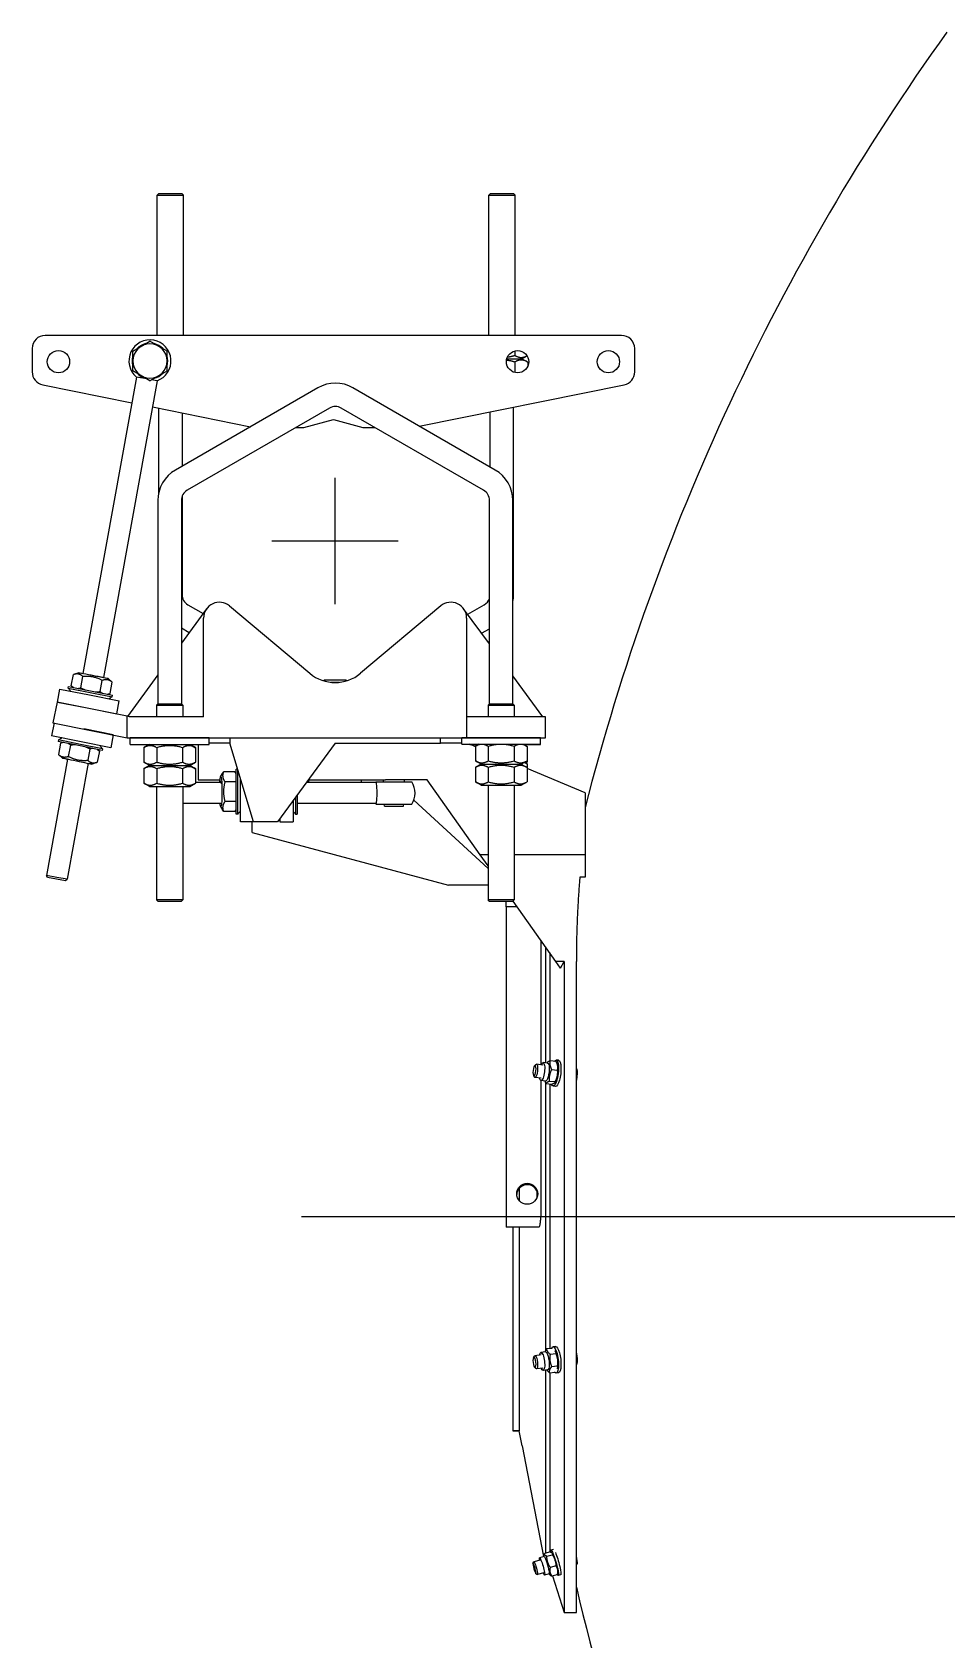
# Model space of a CAD drawing. Header units: millimetres. Extents: x -139278 to 641613, y -260926 to 217780.
# Drawn here: x 50209 to 50557, y 16317 to 16929 of the extents above; entities that cross this region are included whole.
import ezdxf

# ---------------------------------------------------------------- set-up
doc = ezdxf.new("R2010")
doc.units = ezdxf.units.MM

# ---------------------------------------------------------------- blocks, each defined once
blk = doc.blocks.new('AUDIT_I_060125130955-2')
at = {"ltscale": 0.2}
for centre, major_axis, ratio, start_param, end_param in [((83.42, 388.49), (-1.1, -3.85), 0.113311, 0.19884, 0.277757), ((83.42, 311.38), (-0.47, -3.97), 0.273557, 0.515079, 0.54098), ((-98.04, 83.72), (3.92, 0.79), 0.004904, 2.813415, 5.266714), ((-91.84, 51.25), (-3.92, -0.77), 0.004904, 2.900003, 5.547919)]:
    blk.add_ellipse(centre, major_axis=major_axis, ratio=ratio, start_param=start_param, end_param=end_param, dxfattribs=at)

msp = doc.modelspace()

# ---------------------------------------------------------------- linework, layer by layer
for p, q in [((50257.256, 16867.062), (50256.756, 16866.562)), ((50256.756, 16866.562), (50266.756, 16866.562)), ((50256.756, 16813.26), (50256.756, 16866.562)), ((50266.256, 16867.062), (50257.256, 16867.062)), ((50266.256, 16867.062), (50266.756, 16866.562)), ((50266.756, 16813.26), (50266.756, 16866.562)), ((50383.256, 16867.062), (50382.756, 16866.562)), ((50382.756, 16866.562), (50392.756, 16866.562)), ((50382.756, 16813.26), (50382.756, 16866.562)), ((50392.256, 16867.062), (50383.256, 16867.062)), ((50392.256, 16867.062), (50392.756, 16866.562)), ((50392.756, 16813.26), (50392.756, 16866.562)), ((50433.239, 16813.26), (50214.239, 16813.26)), ((50209.239, 16808.26), (50209.239, 16799.354)), ((50247.508, 16807.298), (50254.008, 16811.049)), ((50247.508, 16803.542), (50247.508, 16807.298)), ((50260.508, 16807.298), (50254.008, 16811.049)), ((50260.508, 16803.542), (50260.508, 16807.298)), ((50392.664, 16807.372), (50392.664, 16805.647)), ((50438.239, 16799.354), (50438.239, 16808.26)), ((50247.508, 16799.785), (50247.508, 16803.542)), ((50260.508, 16799.785), (50260.508, 16803.542)), ((50389.644, 16804.396), (50395.406, 16804.396)), ((50389.644, 16804.396), (50395.406, 16804.396)), ((50392.664, 16803.145), (50392.664, 16799.148)), ((50395.406, 16804.396), (50397.342, 16805.514)), ((50395.406, 16804.396), (50397.573, 16803.145)), ((50397.573, 16803.145), (50397.573, 16801.426)), ((50213.253, 16794.453), (50247.075, 16787.648)), ((50248.841, 16797.434), (50228.496, 16684.71)), ((50256.714, 16796.013), (50236.346, 16683.162)), ((50254.008, 16796.034), (50247.508, 16799.785)), ((50252.829, 16796.714), (50248.841, 16797.434)), ((50254.008, 16796.034), (50260.508, 16799.785)), ((50256.714, 16796.013), (50254.625, 16796.39)), ((50356.36, 16778.787), (50434.225, 16794.453)), ((50317.821, 16793.33), (50263.721, 16762.095)), ((50385.271, 16762.095), (50331.171, 16793.33)), ((50254.919, 16786.07), (50292.242, 16778.561)), ((50257.306, 16785.59), (50257.306, 16753.153)), ((50266.206, 16783.799), (50266.206, 16763.53)), ((50322.271, 16785.622), (50268.171, 16754.388)), ((50380.821, 16754.388), (50326.721, 16785.622)), ((50383.306, 16763.23), (50383.306, 16784.208)), ((50392.206, 16714.747), (50392.206, 16785.999)), ((50309.52, 16778.26), (50312.543, 16778.26)), ((50312.543, 16778.26), (50323.739, 16781.26)), ((50323.739, 16781.26), (50334.935, 16778.26)), ((50334.935, 16778.26), (50339.473, 16778.26)), ((50324.38, 16711.146), (50324.38, 16759.181)), ((50266.206, 16752.031), (50266.206, 16714.747)), ((50257.046, 16750.534), (50257.046, 16673.218)), ((50265.946, 16750.534), (50265.946, 16673.218)), ((50383.046, 16673.218), (50383.046, 16750.534)), ((50391.946, 16673.218), (50391.946, 16750.534)), ((50300.363, 16735.164), (50348.397, 16735.164)), ((50275.545, 16709.366), (50265.946, 16696.303)), ((50268.431, 16710.893), (50274.213, 16707.554)), ((50284.237, 16710.41), (50314.738, 16684.816)), ((50364.523, 16710.41), (50334.022, 16684.816)), ((50383.046, 16695.987), (50373.215, 16709.366)), ((50374.77, 16707.25), (50381.081, 16710.893)), ((50274.38, 16668.314), (50274.38, 16705.814)), ((50374.38, 16705.814), (50374.38, 16660.314)), ((50265.946, 16702.05), (50268.911, 16700.338)), ((50380.072, 16700.034), (50383.046, 16701.751)), ((50224.123, 16680.038), (50224.963, 16684.311)), ((50226.992, 16685.005), (50224.999, 16684.323)), ((50257.046, 16684.191), (50245.484, 16668.455)), ((50218.838, 16673.902), (50219.806, 16678.807)), ((50219.806, 16678.807), (50231.088, 16676.581)), ((50222.943, 16679.207), (50223.059, 16679.796)), ((50222.943, 16679.207), (50231.282, 16677.562)), ((50223.059, 16679.796), (50231.398, 16678.151)), ((50224.789, 16679.455), (50224.213, 16679.958)), ((50227.695, 16679.303), (50228.535, 16683.576)), ((50231.398, 16678.151), (50239.737, 16676.506)), ((50235.061, 16677.855), (50235.901, 16682.128)), ((50238.079, 16682.826), (50239.605, 16681.495)), ((50238.854, 16677.141), (50239.694, 16681.415)), ((50320.3, 16682.314), (50319.959, 16681.973)), ((50320.3, 16682.314), (50328.46, 16682.314)), ((50322.77, 16681.394), (50325.99, 16681.394)), ((50328.46, 16682.314), (50328.8, 16681.973)), ((50403.38, 16668.314), (50391.946, 16683.874)), ((50218.741, 16673.872), (50217.153, 16666.031)), ((50245.38, 16668.476), (50218.741, 16673.872)), ((50218.838, 16673.902), (50230.121, 16671.676)), ((50226.28, 16672.433), (50226.265, 16672.348)), ((50231.088, 16676.581), (50242.371, 16674.355)), ((50231.282, 16677.562), (50239.621, 16675.917)), ((50237.999, 16676.849), (50238.818, 16677.129)), ((50239.621, 16675.917), (50239.737, 16676.506)), ((50241.403, 16669.45), (50242.371, 16674.355)), ((50257.046, 16673.218), (50256.496, 16672.668)), ((50256.496, 16672.668), (50266.496, 16672.668)), ((50256.496, 16672.668), (50256.496, 16668.314)), ((50257.046, 16673.218), (50265.946, 16673.218)), ((50265.946, 16673.218), (50266.496, 16672.668)), ((50266.496, 16672.668), (50266.496, 16668.314)), ((50383.046, 16673.218), (50382.496, 16672.668)), ((50382.496, 16672.668), (50382.496, 16668.314)), ((50382.496, 16672.668), (50392.496, 16672.668)), ((50383.046, 16673.218), (50391.946, 16673.218)), ((50391.946, 16673.218), (50392.496, 16672.668)), ((50392.496, 16672.668), (50392.496, 16668.314)), ((50217.545, 16665.951), (50216.552, 16661.052)), ((50217.153, 16666.031), (50245.38, 16660.314)), ((50230.121, 16671.676), (50241.403, 16669.45)), ((50234.13, 16670.885), (50234.107, 16670.759)), ((50246.182, 16668.314), (50245.38, 16668.476)), ((50245.38, 16660.314), (50245.38, 16668.476)), ((50274.38, 16668.314), (50246.182, 16668.314)), ((50382.38, 16668.314), (50374.38, 16668.314)), ((50404.38, 16668.314), (50382.38, 16668.314)), ((50404.38, 16660.314), (50404.38, 16668.314)), ((50227.823, 16658.768), (50216.552, 16661.052)), ((50240.087, 16661.385), (50228.816, 16663.669)), ((50232.686, 16662.885), (50232.686, 16662.884)), ((50240.087, 16661.385), (50239.094, 16656.484)), ((50245.38, 16660.314), (50374.38, 16660.314)), ((50246.496, 16660.289), (50246.496, 16660.314)), ((50276.496, 16660.289), (50246.496, 16660.289)), ((50246.496, 16657.789), (50246.496, 16660.289)), ((50256.496, 16660.314), (50256.496, 16660.289)), ((50266.496, 16660.314), (50266.496, 16660.289)), ((50276.496, 16660.289), (50276.496, 16660.314)), ((50276.496, 16657.789), (50276.496, 16660.289)), ((50284.38, 16660.314), (50284.38, 16658.314)), ((50364.38, 16658.314), (50364.38, 16660.314)), ((50372.496, 16657.814), (50372.496, 16660.314)), ((50402.496, 16660.314), (50372.496, 16660.314)), ((50374.38, 16660.314), (50382.38, 16660.314)), ((50382.38, 16660.314), (50404.38, 16660.314)), ((50382.496, 16660.314), (50382.496, 16660.314)), ((50392.496, 16660.314), (50392.496, 16660.314)), ((50402.496, 16657.814), (50402.496, 16660.314)), ((50219.294, 16659.476), (50219.175, 16658.888)), ((50227.506, 16657.2), (50219.175, 16658.888)), ((50220.055, 16658.248), (50219.193, 16653.979)), ((50220.8, 16652.559), (50219.282, 16653.899)), ((50227.625, 16657.788), (50219.294, 16659.476)), ((50220.912, 16658.536), (50220.091, 16658.26)), ((50223.844, 16657.515), (50222.982, 16653.246)), ((50235.836, 16655.512), (50227.506, 16657.2)), ((50235.955, 16656.1), (50227.625, 16657.788)), ((50239.094, 16656.484), (50227.823, 16658.768)), ((50231.202, 16656.029), (50230.34, 16651.76)), ((50234.77, 16655.276), (50233.909, 16651.007)), ((50234.107, 16655.862), (50234.681, 16655.356)), ((50235.955, 16656.1), (50235.836, 16655.512)), ((50246.496, 16657.789), (50276.496, 16657.789)), ((50253.846, 16657.789), (50251.679, 16656.538)), ((50253.739, 16657.789), (50251.679, 16656.599)), ((50251.679, 16656.599), (50251.679, 16656.538)), ((50251.679, 16656.538), (50251.679, 16651.041)), ((50256.587, 16656.538), (50256.587, 16651.041)), ((50266.405, 16656.538), (50266.405, 16651.041)), ((50269.146, 16657.789), (50271.314, 16656.538)), ((50269.253, 16657.789), (50271.314, 16656.599)), ((50271.314, 16656.599), (50271.314, 16656.538)), ((50271.314, 16656.538), (50271.314, 16651.041)), ((50272.38, 16657.789), (50272.38, 16644.314)), ((50284.38, 16658.314), (50276.496, 16658.314)), ((50293.38, 16628.314), (50284.38, 16658.314)), ((50324.38, 16658.314), (50302.463, 16628.314)), ((50324.38, 16658.314), (50364.38, 16658.314)), ((50372.496, 16658.314), (50364.38, 16658.314)), ((50372.496, 16657.814), (50402.496, 16657.814)), ((50377.679, 16656.921), (50375.565, 16657.814)), ((50375.572, 16657.811), (50379.029, 16657.811)), ((50379.034, 16657.814), (50377.679, 16657.031)), ((50377.679, 16657.031), (50377.679, 16651.534)), ((50382.587, 16657.031), (50382.587, 16651.534)), ((50392.405, 16657.031), (50392.405, 16651.534)), ((50395.958, 16657.814), (50397.314, 16657.031)), ((50395.963, 16657.811), (50402.496, 16657.811)), ((50397.314, 16657.031), (50397.314, 16651.534)), ((50402.496, 16657.811), (50402.496, 16657.814)), ((50222.628, 16652.197), (50214.637, 16607.924)), ((50230.47, 16650.607), (50222.51, 16606.503)), ((50231.876, 16650.323), (50233.872, 16650.995)), ((50253.846, 16649.789), (50251.679, 16651.041)), ((50253.814, 16649.808), (50251.679, 16648.575)), ((50253.846, 16649.789), (50251.679, 16648.538)), ((50251.679, 16648.575), (50251.679, 16648.538)), ((50251.679, 16648.538), (50251.679, 16643.041)), ((50253.846, 16649.789), (50269.146, 16649.789)), ((50253.846, 16649.789), (50269.146, 16649.789)), ((50256.587, 16648.538), (50256.587, 16643.041)), ((50266.405, 16648.538), (50266.405, 16643.041)), ((50269.146, 16649.789), (50271.314, 16651.041)), ((50269.146, 16649.789), (50271.314, 16648.538)), ((50269.178, 16649.808), (50271.314, 16648.575)), ((50271.314, 16648.575), (50271.314, 16648.538)), ((50271.314, 16648.538), (50271.314, 16643.041)), ((50286.78, 16639.814), (50286.78, 16648.314)), ((50287.38, 16648.314), (50286.78, 16648.314)), ((50287.38, 16639.814), (50287.38, 16648.314)), ((50379.846, 16650.282), (50377.679, 16651.534)), ((50379.846, 16650.282), (50377.679, 16649.031)), ((50377.679, 16649.031), (50377.679, 16643.534)), ((50379.846, 16650.282), (50395.146, 16650.282)), ((50379.846, 16650.282), (50395.146, 16650.282)), ((50382.587, 16649.031), (50382.587, 16643.534)), ((50392.405, 16649.031), (50392.405, 16643.534)), ((50395.146, 16650.282), (50397.314, 16651.534)), ((50395.146, 16650.282), (50397.314, 16649.031)), ((50396.687, 16650.734), (50397.314, 16650.372)), ((50396.695, 16650.729), (50397.314, 16651.087)), ((50397.314, 16651.534), (50397.314, 16651.087)), ((50397.314, 16650.372), (50397.314, 16649.031)), ((50397.314, 16649.031), (50397.314, 16643.534)), ((50419.38, 16639.314), (50397.314, 16648.631)), ((50253.846, 16641.789), (50251.679, 16643.041)), ((50253.846, 16641.789), (50269.146, 16641.789)), ((50256.496, 16641.789), (50256.496, 16598.718)), ((50266.496, 16641.789), (50266.496, 16598.718)), ((50269.146, 16641.789), (50271.314, 16643.041)), ((50281.077, 16643.266), (50271.314, 16643.266)), ((50272.38, 16644.314), (50273.888, 16644.314)), ((50273.888, 16644.314), (50280.611, 16644.314)), ((50280.832, 16645.401), (50281.582, 16646.72)), ((50286.312, 16647.321), (50281.972, 16647.321)), ((50286.78, 16643.567), (50282.53, 16643.567)), ((50286.78, 16646.582), (50286.702, 16646.72)), ((50288.38, 16639.814), (50288.38, 16644.98)), ((50339.869, 16643.266), (50313.387, 16643.266)), ((50314.152, 16644.314), (50336.562, 16644.314)), ((50314.38, 16643.266), (50314.38, 16644.314)), ((50334.38, 16643.266), (50334.38, 16644.314)), ((50336.562, 16644.314), (50343.54, 16644.314)), ((50339.994, 16643.516), (50353.549, 16643.516)), ((50342.78, 16643.516), (50342.78, 16644.314)), ((50359.38, 16644.314), (50343.54, 16644.314)), ((50350.78, 16643.516), (50350.78, 16644.314)), ((50379.537, 16615.85), (50359.38, 16644.314)), ((50379.846, 16642.282), (50377.679, 16643.534)), ((50379.846, 16642.282), (50395.146, 16642.282)), ((50382.496, 16642.282), (50382.496, 16598.718)), ((50392.496, 16642.282), (50392.496, 16598.718)), ((50395.146, 16642.282), (50397.314, 16643.534)), ((50280.972, 16635.266), (50266.496, 16635.266)), ((50286.78, 16636.06), (50282.53, 16636.06)), ((50286.78, 16631.314), (50286.78, 16639.814)), ((50287.38, 16631.314), (50287.38, 16639.814)), ((50288.38, 16628.314), (50288.38, 16639.814)), ((50308.38, 16636.412), (50308.38, 16628.314)), ((50309.38, 16637.781), (50309.38, 16631.314)), ((50309.98, 16638.603), (50309.98, 16631.314)), ((50339.869, 16635.266), (50309.98, 16635.266)), ((50354.303, 16636.568), (50382.496, 16610.644)), ((50419.38, 16639.314), (50419.38, 16615.85)), ((50280.832, 16634.227), (50281.582, 16632.907)), ((50286.312, 16632.306), (50281.972, 16632.306)), ((50286.78, 16633.045), (50286.702, 16632.907)), ((50287.38, 16631.314), (50286.78, 16631.314)), ((50303.38, 16629.568), (50303.38, 16628.314)), ((50309.38, 16631.314), (50309.98, 16631.314)), ((50339.994, 16635.016), (50353.549, 16635.016)), ((50343.209, 16634.314), (50343.021, 16635.016)), ((50343.209, 16634.314), (50346.78, 16634.314)), ((50346.78, 16634.314), (50350.351, 16634.314)), ((50350.351, 16634.314), (50350.539, 16635.016)), ((50293.38, 16628.314), (50288.38, 16628.314)), ((50292.88, 16624.314), (50292.88, 16628.314)), ((50292.88, 16624.314), (50367.521, 16604.314)), ((50302.463, 16628.314), (50293.38, 16628.314)), ((50303.38, 16628.314), (50308.38, 16628.314)), ((50382.496, 16615.85), (50379.537, 16615.85)), ((50382.496, 16611.671), (50379.537, 16615.85)), ((50419.38, 16615.85), (50392.496, 16615.85)), ((50419.38, 16615.85), (50419.38, 16607.282)), ((50218.574, 16607.214), (50214.637, 16607.924)), ((50215.04, 16607.343), (50214.637, 16607.924)), ((50215.04, 16607.343), (50218.485, 16606.722)), ((50218.485, 16606.722), (50221.929, 16606.1)), ((50222.51, 16606.503), (50218.574, 16607.214)), ((50221.929, 16606.1), (50222.51, 16606.503)), ((50419.38, 16607.282), (50417.38, 16607.282)), ((50266.496, 16598.718), (50256.496, 16598.718)), ((50256.996, 16598.218), (50256.496, 16598.718)), ((50265.996, 16598.218), (50266.496, 16598.718)), ((50382.496, 16604.314), (50367.521, 16604.314)), ((50382.996, 16598.218), (50382.496, 16598.718)), ((50392.496, 16598.718), (50382.496, 16598.718)), ((50391.996, 16598.218), (50392.496, 16598.718)), ((50256.996, 16598.218), (50265.996, 16598.218)), ((50382.996, 16598.218), (50391.996, 16598.218)), ((50389.38, 16596.021), (50389.38, 16598.218)), ((50393.579, 16596.021), (50389.38, 16596.021)), ((50389.38, 16596.021), (50389.38, 16478.314)), ((50408.243, 16575.314), (50392.012, 16598.234)), ((50402.553, 16583.348), (50402.553, 16535.982)), ((50404.38, 16580.769), (50404.38, 16536.722)), ((50405.987, 16578.499), (50405.987, 16537.451)), ((50410.094, 16572.7), (50408.243, 16575.314)), ((50411.38, 16575.314), (50408.243, 16575.314)), ((50410.094, 16572.7), (50411.38, 16575.314)), ((50411.38, 16575.314), (50411.38, 16327.814)), ((50416.064, 16327.814), (50416.064, 16575.314)), ((50408.29, 16537.294), (50406.218, 16537.54)), ((50409.342, 16537.694), (50408.387, 16537.807)), ((50399.775, 16531.854), (50400.15, 16531.336)), ((50400.229, 16535.68), (50400.715, 16536.096)), ((50403.317, 16535.891), (50400.92, 16536.175)), ((50405.148, 16536.631), (50403.429, 16536.835)), ((50404.901, 16536.66), (50404.98, 16536.783)), ((50406.743, 16534.243), (50408.813, 16533.998)), ((50408.744, 16536.235), (50408.702, 16536.356)), ((50416.316, 16534.349), (50416.064, 16534.379)), ((50402.728, 16530.926), (50400.331, 16531.21)), ((50402.553, 16529.998), (50402.553, 16478.314)), ((50404.335, 16529.779), (50402.616, 16529.983)), ((50404.088, 16529.808), (50404.141, 16529.654)), ((50404.38, 16529.067), (50404.38, 16427.431)), ((50406.624, 16528.469), (50404.554, 16528.715)), ((50405.911, 16529.832), (50407.98, 16529.587)), ((50405.987, 16528.545), (50405.987, 16428.222)), ((50408.164, 16527.764), (50407.209, 16527.877)), ((50407.923, 16529.322), (50407.864, 16529.228)), ((50394.38, 16489.043), (50394.38, 16484.322)), ((50311.567, 16478.314), (51096.616, 16478.314)), ((50389.38, 16478.314), (50389.38, 16474.314)), ((50401.797, 16474.314), (50389.38, 16474.314)), ((50391.88, 16474.314), (50391.88, 16396.816)), ((50394.38, 16474.314), (50394.38, 16396.816)), ((50404.864, 16428.089), (50406.933, 16428.334)), ((50408.164, 16428.864), (50407.209, 16428.751)), ((50399.775, 16424.773), (50400.15, 16425.292)), ((50402.728, 16425.701), (50400.331, 16425.417)), ((50404.335, 16426.849), (50402.616, 16426.645)), ((50404.088, 16426.819), (50404.1, 16426.852)), ((50408.29, 16426.1), (50406.218, 16425.854)), ((50406.743, 16421.266), (50408.813, 16421.512)), ((50407.923, 16427.306), (50407.923, 16427.307)), ((50416.316, 16422.278), (50416.064, 16422.248)), ((50400.229, 16420.948), (50400.715, 16420.532)), ((50403.317, 16420.736), (50400.92, 16420.452)), ((50405.148, 16419.997), (50403.429, 16419.793)), ((50404.38, 16419.906), (50404.38, 16350.352)), ((50404.901, 16419.968), (50404.92, 16419.937)), ((50405.911, 16418.91), (50407.98, 16419.155)), ((50405.987, 16418.919), (50405.987, 16350.812)), ((50409.342, 16418.933), (50408.387, 16418.82)), ((50408.744, 16420.392), (50408.743, 16420.39)), ((50391.88, 16396.816), (50391.88, 16396.816)), ((50391.88, 16396.816), (50394.38, 16396.816)), ((50394.38, 16396.816), (50391.88, 16396.816)), ((50394.38, 16396.814), (50394.38, 16396.816)), ((50395.477, 16391.114), (50394.38, 16396.816)), ((50395.476, 16391.114), (50403.566, 16349.047)), ((50395.477, 16391.114), (50395.476, 16391.114)), ((50403.792, 16349.112), (50402.073, 16348.62)), ((50403.754, 16349.101), (50404.01, 16350.176)), ((50406.101, 16350.845), (50404.03, 16350.252)), ((50404.864, 16349.172), (50406.933, 16349.765)), ((50407.343, 16351.741), (50406.422, 16351.477)), ((50406.805, 16350.465), (50406.795, 16350.475)), ((50399.582, 16346.394), (50399.911, 16346.995)), ((50402.334, 16347.706), (50399.937, 16347.02)), ((50400.682, 16342.556), (50401.278, 16342.22)), ((50403.711, 16342.9), (50401.314, 16342.213)), ((50405.692, 16342.479), (50403.972, 16341.986)), ((50405.654, 16342.468), (50406.05, 16342.076)), ((50406.05, 16342.076), (50406.093, 16342.034)), ((50408.29, 16345.493), (50406.218, 16344.899)), ((50406.743, 16341.707), (50408.813, 16342.299)), ((50408.964, 16342.926), (50408.833, 16342.374)), ((50410.13, 16342.137), (50409.175, 16341.864)), ((50416.47, 16346.554), (50416.064, 16346.437)), ((50406.954, 16341.767), (50411.38, 16327.814)), ((50411.38, 16327.814), (50416.064, 16327.814))]:
    msp.add_line(p, q)
for centre, radius in [((50219.239, 16803.26), 4.25), ((50393.739, 16803.26), 4.25), ((50428.239, 16803.26), 4.25), ((50397.38, 16486.96), 3.995)]:
    msp.add_circle(centre, radius)
for centre, radius, start, end in [((51273.155, 16414.979), 881.357, 144.360124, 165.627607), ((50214.239, 16808.26), 5, 90, 180), ((50433.239, 16808.26), 5, 0, 90), ((50254.008, 16803.542), 8, 289.769127, 229.769127), ((50254.008, 16803.542), 6.5, 0, 180), ((50254.008, 16803.542), 6.778, 103.604088, 136.370192), ((50254.008, 16803.542), 6.778, 43.629808, 76.395912), ((50254.008, 16803.542), 6.778, 163.541348, 196.458652), ((50254.008, 16803.542), 6.5, 180, 0), ((50254.008, 16803.542), 6.778, 343.541348, 16.458652), ((50214.239, 16799.354), 5, 180, 258.624885), ((50254.008, 16803.542), 6.778, 223.629808, 256.395912), ((50254.008, 16803.542), 6.778, 283.604088, 316.370192), ((50324.496, 16781.768), 13.35, 60, 120), ((50433.239, 16799.354), 5, 281.375115, 0), ((50324.496, 16781.768), 4.45, 60, 120), ((50270.396, 16750.534), 13.35, 120, 180), ((50378.596, 16750.534), 13.35, 0, 60), ((50270.396, 16750.534), 4.45, 120, 180), ((50378.596, 16750.534), 4.45, 0, 60), ((50270.656, 16714.747), 4.45, 180, 240), ((50378.856, 16714.747), 13.35, 348.686676, 0), ((50280.38, 16705.814), 6, 50, 180), ((50368.38, 16705.814), 6, 0, 130), ((50378.856, 16714.747), 4.45, 300, 340.340263), ((50324.38, 16696.307), 15, 230, 310), ((50232.922, 16685.873), 12, 213.740124, 220.951476), ((50232.922, 16685.873), 12, 296.727717, 303.939068), ((50225.942, 16649.486), 12, 116.432434, 123.643786), ((50225.942, 16649.486), 12, 33.444842, 40.656193), ((50346.772, 16639.266), 8, 147.910049, 150), ((50346.772, 16639.266), 8, 327.910049, 32.089951), ((50346.772, 16639.266), 8, 210, 212.089951), ((50278.909, 16639.814), 12, 314.900528, 322.111879), ((50317.851, 16639.814), 12, 217.888121, 225.099472), ((50397.382, 16486.388), 4.003, 24.852447, 175.756647), ((50398.775, 16486.831), 2.56, 28.974753, 29.598549), ((51264.089, 16536.753), 871.137, 193.228473, 215.725643)]:
    msp.add_arc(centre, radius, start, end)
at = {"extrusion": (0, 0, -1)}
for centre, major_axis, ratio, start_param, end_param in [((50232.535, 16683.915), (-5.544, 1.089), 0.0049037, 2.3286475, 7.0375111), ((50226.338, 16651.442), (-5.538, 1.118), 0.0049037, 5.4467722, 10.1533987), ((50280.904, 16639.814), (0, 5.65), 0.0857502, 5.3697717, 10.0600975), ((50280.904, 16639.814), (0, 4), 0.0857502, 5.753773, 7.0060908), ((50339.869, 16639.266), (0, 4), 0.0857502, 6.2831853, 9.424778), ((50407.798, 16532.842), (0.589, 4.965), 0.2735566, 5.8225508, 9.892412), ((50408.753, 16532.729), (0.589, 4.965), 0.2735566, 6.2831853, 9.424778), ((50400.626, 16533.693), (0.295, 2.483), 0.2735566, 5.9947996, 9.7131636), ((50403.022, 16533.409), (0.406, 3.426), 0.2735566, 5.5228975, 10.1850658), ((50404.742, 16533.205), (0.406, 3.426), 0.2735566, 0, 3.1415927), ((50407.798, 16532.842), (0.471, 3.972), 0.2735566, 0.7689148, 2.6265134), ((50407.798, 16532.842), (0.471, 3.972), 0.2735566, 0.5150793, 0.7689148), ((50397.38, 16486.4), (4, 0), 0.9975641, 5.8443461, 6.2124738), ((50407.798, 16423.785), (-0.589, 4.965), 0.2735566, 5.8904549, 9.8174726), ((50408.753, 16423.899), (-0.589, 4.965), 0.2735566, 6.2831853, 9.424778), ((50400.626, 16422.934), (-0.295, 2.483), 0.2735566, 5.9947996, 9.7131636), ((50403.022, 16423.219), (-0.406, 3.426), 0.2735566, 5.5228975, 10.1850658), ((50404.742, 16423.423), (-0.406, 3.426), 0.2735566, 6.2831853, 9.424778), ((50407.798, 16423.785), (-0.471, 3.972), 0.2735566, 0.5409803, 1.5872797), ((50407.798, 16423.785), (-0.471, 3.972), 0.2735566, 1.5872797, 2.6265134), ((50403.022, 16345.303), (-0.95, 3.317), 0.1133108, 5.5228975, 10.1850658), ((50404.742, 16345.795), (-0.95, 3.317), 0.1133108, 0, 3.1415927), ((50407.798, 16346.671), (-1.377, 4.807), 0.1133108, 5.9064436, 9.8841778), ((50407.798, 16346.671), (-1.377, 4.807), 0.1133108, 5.7602637, 5.9064436), ((50407.798, 16346.671), (-1.101, 3.845), 0.1133108, 0.2777568, 1.3258525), ((50408.753, 16346.944), (-1.377, 4.807), 0.1133108, 0.7535101, 3.1415927), ((50400.626, 16344.616), (-0.688, 2.403), 0.1133108, 6.1688913, 9.539072), ((50407.798, 16346.671), (-1.101, 3.845), 0.1133108, 1.3258525, 2.3721519), ((50407.798, 16346.671), (-1.101, 3.845), 0.1133108, 2.3721519, 2.9427526)]:
    msp.add_ellipse(centre, major_axis=major_axis, ratio=ratio, start_param=start_param, end_param=end_param, dxfattribs=at)
for centre, major_axis, ratio in [((50400.157, 16533.749), (0.237, 1.995), 0.2735566), ((50400.157, 16422.879), (-0.237, 1.995), 0.2735566), ((50400.157, 16344.482), (-0.553, 1.932), 0.1133108)]:
    msp.add_ellipse(centre, major_axis=major_axis, ratio=ratio, dxfattribs=at)
for points, weights in [([(50392.664, 16803.145), (50390.998, 16803.626), (50389.524, 16803.799)], [0.938130249786, 0.982836848238, 1]), ([(50389.879, 16805.039), (50391.193, 16805.223), (50392.664, 16805.647)], [1, 0.981897320422, 0.942462210624]), ([(50392.664, 16805.647), (50395.029, 16804.282), (50397.34, 16805.518)], [0.870910101982, 1, 0.881718571555]), ([(50397.573, 16803.145), (50395.119, 16804.562), (50392.664, 16803.145)], [0.866025403784, 1, 0.866025403784]), ([(50228.535, 16683.576), (50226.958, 16685.007), (50224.963, 16684.311)], [0.866025403784, 1, 0.866025403784]), ([(50224.123, 16680.038), (50224.55, 16679.651), (50224.957, 16679.422)], [0.946166571613, 0.981718259692, 1]), ([(50226.741, 16679.07), (50227.183, 16679.124), (50227.695, 16679.303)], [1, 0.981780382759, 0.947983813686]), ([(50227.695, 16679.303), (50228.57, 16678.853), (50229.38, 16678.549)], [0.948726912243, 0.98182950964, 1]), ([(50235.901, 16682.128), (50232.427, 16683.915), (50228.535, 16683.576)], [0.866025403784, 1, 0.866025403784]), ([(50239.694, 16681.415), (50238.006, 16682.835), (50235.901, 16682.128)], [0.866025403784, 1, 0.866025403784]), ([(50239.605, 16681.495), (50239.649, 16681.456), (50239.694, 16681.415)], [1, 0.996381127119, 0.992573409446]), ([(50233.2, 16677.795), (50234.073, 16677.769), (50235.061, 16677.855)], [1, 0.981806800603, 0.948407471691]), ([(50235.061, 16677.855), (50235.504, 16677.482), (50235.926, 16677.258)], [0.94719503189, 0.981742889467, 1]), ([(50237.767, 16676.894), (50238.268, 16676.945), (50238.854, 16677.141)], [1, 0.981723630364, 0.945124033066]), ([(50238.854, 16677.141), (50238.836, 16677.135), (50238.818, 16677.129)], [0.997585947279, 0.998802564684, 1]), ([(50219.193, 16653.979), (50220.873, 16652.55), (50222.982, 16653.246)], [0.866025403784, 1, 0.866025403784]), ([(50219.282, 16653.899), (50219.238, 16653.938), (50219.193, 16653.979)], [1, 0.996381127119, 0.992573409446]), ([(50221.143, 16658.489), (50220.641, 16658.441), (50220.055, 16658.248)], [1, 0.981723630364, 0.945124033066]), ([(50220.055, 16658.248), (50220.073, 16658.254), (50220.091, 16658.26)], [0.997585947279, 0.998802564684, 1]), ([(50223.844, 16657.515), (50223.403, 16657.89), (50222.982, 16658.117)], [0.94719503189, 0.981742889467, 1]), ([(50225.705, 16657.565), (50224.833, 16657.596), (50223.844, 16657.515)], [1, 0.981806800603, 0.948407471691]), ([(50231.202, 16656.029), (50230.33, 16656.483), (50229.521, 16656.792)], [0.948726912243, 0.98182950964, 1]), ([(50232.158, 16656.257), (50231.716, 16656.205), (50231.202, 16656.029)], [1, 0.981780382759, 0.947983813686]), ([(50234.77, 16655.276), (50234.346, 16655.665), (50233.941, 16655.896)], [0.946166571613, 0.981718259692, 1]), ([(50256.587, 16656.538), (50254.133, 16657.955), (50251.679, 16656.538)], [0.866025403784, 1, 0.866025403784]), ([(50252.482, 16657.001), (50252.095, 16656.84), (50251.679, 16656.599)], [1, 0.984354103983, 0.961981422992]), ([(50266.405, 16656.538), (50261.496, 16657.955), (50256.587, 16656.538)], [0.866025403784, 1, 0.866025403784]), ([(50271.314, 16656.538), (50268.859, 16657.955), (50266.405, 16656.538)], [0.866025403784, 1, 0.866025403784]), ([(50271.314, 16656.599), (50270.897, 16656.84), (50270.51, 16657.001)], [0.961981422992, 0.984354103983, 1]), ([(50382.587, 16657.031), (50380.133, 16658.448), (50377.679, 16657.031)], [0.866025403784, 1, 0.866025403784]), ([(50392.405, 16657.031), (50387.496, 16658.448), (50382.587, 16657.031)], [0.866025403784, 1, 0.866025403784]), ([(50397.314, 16657.031), (50394.859, 16658.448), (50392.405, 16657.031)], [0.866025403784, 1, 0.866025403784]), ([(50222.982, 16653.246), (50226.447, 16651.441), (50230.34, 16651.76)], [0.866025403784, 1, 0.866025403784]), ([(50230.34, 16651.76), (50231.91, 16650.321), (50233.909, 16651.007)], [0.866025403784, 1, 0.866025403784]), ([(50251.679, 16651.041), (50254.133, 16649.624), (50256.587, 16651.041)], [0.866025403784, 1, 0.866025403784]), ([(50256.587, 16648.538), (50254.133, 16649.955), (50251.679, 16648.538)], [0.866025403784, 1, 0.866025403784]), ([(50252.307, 16648.9), (50252.002, 16648.761), (50251.679, 16648.575)], [1, 0.98663264237, 0.969221821806]), ([(50256.587, 16651.041), (50261.496, 16649.624), (50266.405, 16651.041)], [0.866025403784, 1, 0.866025403784]), ([(50266.405, 16648.538), (50261.496, 16649.955), (50256.587, 16648.538)], [0.866025403784, 1, 0.866025403784]), ([(50266.405, 16651.041), (50268.859, 16649.624), (50271.314, 16651.041)], [0.866025403784, 1, 0.866025403784]), ([(50271.314, 16648.538), (50268.859, 16649.955), (50266.405, 16648.538)], [0.866025403784, 1, 0.866025403784]), ([(50271.314, 16648.575), (50270.99, 16648.761), (50270.686, 16648.9)], [0.969221821806, 0.98663264237, 1]), ([(50377.679, 16651.534), (50380.133, 16650.117), (50382.587, 16651.534)], [0.866025403784, 1, 0.866025403784]), ([(50382.587, 16649.031), (50380.133, 16650.448), (50377.679, 16649.031)], [0.866025403784, 1, 0.866025403784]), ([(50382.587, 16651.534), (50387.496, 16650.117), (50392.405, 16651.534)], [0.866025403784, 1, 0.866025403784]), ([(50392.405, 16649.031), (50387.496, 16650.448), (50382.587, 16649.031)], [0.866025403784, 1, 0.866025403784]), ([(50392.405, 16651.534), (50394.859, 16650.117), (50397.314, 16651.534)], [0.866025403784, 1, 0.866025403784]), ([(50397.314, 16649.031), (50394.859, 16650.448), (50392.405, 16649.031)], [0.866025403784, 1, 0.866025403784]), ([(50397.314, 16650.372), (50396.731, 16650.708), (50396.202, 16650.892)], [0.950804788055, 0.982031881135, 1]), ([(50396.648, 16650.744), (50396.971, 16650.888), (50397.314, 16651.087)], [1, 0.98608789136, 0.967617805554]), ([(50251.679, 16643.041), (50254.133, 16641.624), (50256.587, 16643.041)], [0.866025403784, 1, 0.866025403784]), ([(50256.587, 16643.041), (50261.496, 16641.624), (50266.405, 16643.041)], [0.866025403784, 1, 0.866025403784]), ([(50266.405, 16643.041), (50268.859, 16641.624), (50271.314, 16643.041)], [0.866025403784, 1, 0.866025403784]), ([(50281.582, 16646.72), (50281.747, 16647.01), (50281.972, 16647.321)], [1, 0.984546883657, 0.962661178158]), ([(50281.972, 16647.321), (50281.172, 16645.444), (50282.53, 16643.567)], [0.866025403784, 1, 0.866025403784]), ([(50282.53, 16643.567), (50281.45, 16639.814), (50282.53, 16636.06)], [0.866025403784, 1, 0.866025403784]), ([(50286.78, 16646.577), (50286.592, 16646.933), (50286.312, 16647.321)], [1, 0.982802718853, 0.95557719068]), ([(50377.679, 16643.534), (50380.133, 16642.117), (50382.587, 16643.534)], [0.866025403784, 1, 0.866025403784]), ([(50382.587, 16643.534), (50387.496, 16642.117), (50392.405, 16643.534)], [0.866025403784, 1, 0.866025403784]), ([(50392.405, 16643.534), (50394.859, 16642.117), (50397.314, 16643.534)], [0.866025403784, 1, 0.866025403784]), ([(50282.53, 16636.06), (50281.172, 16634.183), (50281.972, 16632.306)], [0.866025403784, 1, 0.866025403784]), ([(50281.972, 16632.306), (50281.747, 16632.618), (50281.582, 16632.907)], [0.962661178158, 0.984546883657, 1]), ([(50286.312, 16632.306), (50286.592, 16632.694), (50286.78, 16633.05)], [0.95557719068, 0.982802718853, 1]), ([(50417.38, 16607.282), (50416.064, 16591.001), (50416.064, 16575.314)], [0.98141506358, 1, 1]), ([(50406.218, 16537.54), (50405.233, 16537.179), (50404.98, 16536.783)], [0.899575325319, 1, 0.955206076735]), ([(50406.743, 16534.243), (50405.844, 16535.967), (50406.218, 16537.54)], [0.865905120507, 1, 0.866145732815]), ([(50405.911, 16529.832), (50405.691, 16532.113), (50406.743, 16534.243)], [0.866249941768, 1, 0.866249941768]), ([(50408.813, 16533.998), (50409.032, 16531.717), (50407.98, 16529.587)], [0.866249941768, 1, 0.866249941768]), ([(50408.29, 16537.294), (50408.771, 16536.371), (50408.892, 16535.607)], [0.963568048289, 1, 0.963431835524]), ([(50408.892, 16535.607), (50409.014, 16534.841), (50408.813, 16533.998)], [0.963366101718, 1, 0.963366101718]), ([(50404.141, 16529.654), (50404.293, 16529.216), (50404.554, 16528.715)], [1, 0.981794969608, 0.943567041641]), ([(50404.554, 16528.715), (50404.595, 16529.349), (50405.911, 16529.832)], [0.865973319809, 1, 0.865852983023]), ([(50407.644, 16528.987), (50407.329, 16528.728), (50406.624, 16528.469)], [0.963398964212, 1, 0.963467124997]), ([(50407.98, 16529.587), (50407.959, 16529.247), (50407.644, 16528.987)], [0.963366101717, 1, 0.963366101717]), ([(50401.001, 16488.095), (50400.997, 16486.68), (50401, 16485.264)], [0.99991028555, 1, 0.999939929614]), ([(50404.864, 16428.089), (50404.291, 16427.407), (50404.1, 16426.852)], [0.927084195278, 1, 0.998917381384]), ([(50406.218, 16425.854), (50404.905, 16426.896), (50404.864, 16428.089)], [0.866145732815, 1, 0.865905120507]), ([(50405.911, 16418.91), (50405.691, 16420.012), (50406.743, 16421.266)], [0.866249941768, 1, 0.866249941768]), ([(50406.743, 16421.266), (50405.844, 16423.485), (50406.218, 16425.854)], [0.865905120507, 1, 0.866145732815]), ([(50407.923, 16427.307), (50407.939, 16427.282), (50407.954, 16427.257)], [1, 0.998398365018, 0.996632097199]), ([(50407.954, 16427.257), (50408.268, 16426.739), (50408.29, 16426.1)], [0.963431835525, 1, 0.96356804829]), ([(50408.29, 16426.1), (50408.771, 16424.913), (50408.892, 16423.849)], [0.963568048289, 1, 0.963431835524]), ([(50408.813, 16421.512), (50408.929, 16420.929), (50408.743, 16420.39)], [0.928346903389, 0.998949837055, 1]), ([(50408.892, 16423.849), (50409.014, 16422.783), (50408.813, 16421.512)], [0.963366101718, 1, 0.963366101718]), ([(50404.92, 16419.937), (50405.236, 16419.443), (50405.911, 16418.91)], [1, 0.996802866492, 0.928219329035]), ([(50404.864, 16349.172), (50403.81, 16349.529), (50404.03, 16350.252)], [0.865852983023, 1, 0.86597331981]), ([(50406.218, 16344.899), (50404.905, 16346.853), (50404.864, 16349.172)], [0.866145732815, 1, 0.865905120507]), ([(50406.101, 16350.845), (50406.665, 16350.653), (50406.859, 16350.403)], [0.963467124997, 1, 0.963398964212]), ([(50406.859, 16350.403), (50407.052, 16350.152), (50406.933, 16349.765)], [0.963366101718, 1, 0.963366101718]), ([(50406.933, 16349.765), (50407.639, 16348.717), (50407.954, 16347.724)], [0.963366101719, 1, 0.963366101719]), ([(50406.05, 16342.076), (50406.257, 16341.872), (50406.743, 16341.707)], [1, 0.990975690288, 0.929781322664]), ([(50406.743, 16341.707), (50405.844, 16343.121), (50406.218, 16344.899)], [0.865905120507, 1, 0.866145732815]), ([(50406.098, 16342.032), (50406.091, 16342.033), (50406.093, 16342.037)], [1, 0.996830723437, 0.991402399521]), ([(50407.954, 16347.724), (50408.268, 16346.734), (50408.29, 16345.493)], [0.963431835525, 1, 0.96356804829]), ([(50408.29, 16345.493), (50408.771, 16344.736), (50408.892, 16343.995)], [0.963568048289, 1, 0.963431835524]), ([(50408.892, 16343.995), (50409.014, 16343.254), (50408.813, 16342.299)], [0.963366101718, 1, 0.963366101718]), ([(50408.813, 16342.299), (50408.824, 16342.338), (50408.833, 16342.374)], [0.986545446693, 0.993599382762, 1])]:
    msp.add_rational_spline(points, weights, degree=2)
for points, knots in [([(50416.064, 16529.939), (50416.077, 16529.975), (50416.09, 16530.013), (50416.164, 16530.249), (50416.221, 16530.486), (50416.328, 16531.046), (50416.375, 16531.371), (50416.433, 16531.937), (50416.451, 16532.171), (50416.47, 16532.572), (50416.475, 16532.74), (50416.476, 16532.939), (50416.476, 16532.976), (50416.475, 16533.09), (50416.474, 16533.167), (50416.466, 16533.412), (50416.457, 16533.57), (50416.421, 16533.926), (50416.391, 16534.104), (50416.307, 16534.398), (50416.252, 16534.498), (50416.15, 16534.554), (50416.108, 16534.549), (50416.064, 16534.518)], [0, 0, 0, 0, 0.1875133, 0.1875133, 1.1085283, 1.1085283, 2.1248888, 2.1248888, 2.8250717, 2.8250717, 3.3467928, 3.3467928, 3.4661794, 3.4661794, 3.7230041, 3.7230041, 4.309252, 4.309252, 5.1718795, 5.1718795, 6.1737145, 6.1737145, 6.8143906, 6.8143906, 6.8143906, 6.8143906]), ([(50401.797, 16474.314), (50401.838, 16474.314), (50401.88, 16474.331), (50401.972, 16474.411), (50402.023, 16474.482), (50402.119, 16474.677), (50402.165, 16474.801), (50402.251, 16475.092), (50402.29, 16475.259), (50402.36, 16475.616), (50402.392, 16475.818), (50402.449, 16476.259), (50402.474, 16476.498), (50402.514, 16477), (50402.529, 16477.262), (50402.548, 16477.79), (50402.553, 16478.056), (50402.553, 16478.314)], [0, 0, 0, 0, 0.6462099, 0.6462099, 1.4274511, 1.4274511, 2.2086923, 2.2086923, 2.9899335, 2.9899335, 3.7629839, 3.7629839, 4.5360344, 4.5360344, 5.3090848, 5.3090848, 6.0821353, 6.0821353, 6.0821353, 6.0821353]), ([(50416.064, 16422.109), (50416.08, 16422.098), (50416.095, 16422.09), (50416.172, 16422.069), (50416.229, 16422.106), (50416.334, 16422.298), (50416.38, 16422.462), (50416.436, 16422.826), (50416.452, 16422.996), (50416.471, 16423.325), (50416.475, 16423.477), (50416.476, 16423.653), (50416.476, 16423.672), (50416.475, 16423.768), (50416.474, 16423.848), (50416.468, 16424.112), (50416.459, 16424.3), (50416.427, 16424.764), (50416.399, 16425.039), (50416.321, 16425.624), (50416.268, 16425.924), (50416.162, 16426.378), (50416.114, 16426.547), (50416.064, 16426.689)], [0, 0, 0, 0, 0.2299474, 0.2299474, 1.1490168, 1.1490168, 2.1649386, 2.1649386, 2.8515639, 2.8515639, 3.3695731, 3.3695731, 3.428719, 3.428719, 3.6817794, 3.6817794, 4.2547011, 4.2547011, 5.0809338, 5.0809338, 6.0814197, 6.0814197, 6.8145572, 6.8145572, 6.8145572, 6.8145572]), ([(50416.272, 16346.497), (50416.328, 16346.339), (50416.375, 16346.24), (50416.433, 16346.183), (50416.451, 16346.191), (50416.47, 16346.26), (50416.475, 16346.306), (50416.476, 16346.384), (50416.476, 16346.399), (50416.475, 16346.449), (50416.474, 16346.488), (50416.466, 16346.626), (50416.457, 16346.741), (50416.421, 16347.065), (50416.391, 16347.292), (50416.307, 16347.833), (50416.252, 16348.15), (50416.15, 16348.685), (50416.108, 16348.895), (50416.064, 16349.1)], [0, 0, 0, 0, 1.0148912, 1.0148912, 1.7150741, 1.7150741, 2.2367952, 2.2367952, 2.3561818, 2.3561818, 2.6130064, 2.6130064, 3.1992544, 3.1992544, 4.0618819, 4.0618819, 5.0637169, 5.0637169, 5.704393, 5.704393, 5.704393, 5.704393])]:
    msp.add_open_spline(points, degree=3, knots=knots)

# ---------------------------------------------------------------- block references
at = {"yscale": -1}
msp.add_blockref('AUDIT_I_060125130955-2', (50324.38, 16735.164), dxfattribs=at)

doc.saveas('drawing.dxf')
